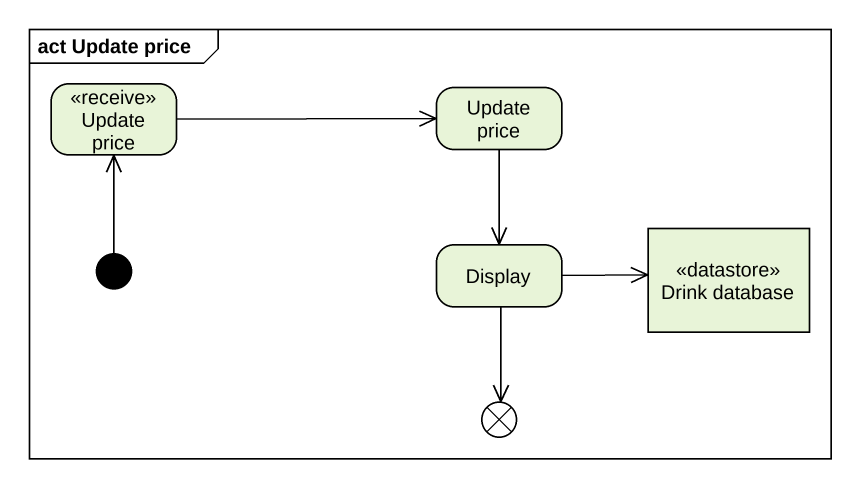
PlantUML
@startuml
mainframe act Update price
hide empty description
state "Update price" as Update_price <<receive>>
state "Update price" as Update_price_2
state Display
state "Drink database" as Drink_database <<datastore>>
state flowfinal1 <<end>>
[*] -up-> Update_price
Update_price -right-> Update_price_2
Update_price_2 --> Display
Display -right-> Drink_database
Display --> flowfinal1
@enduml
